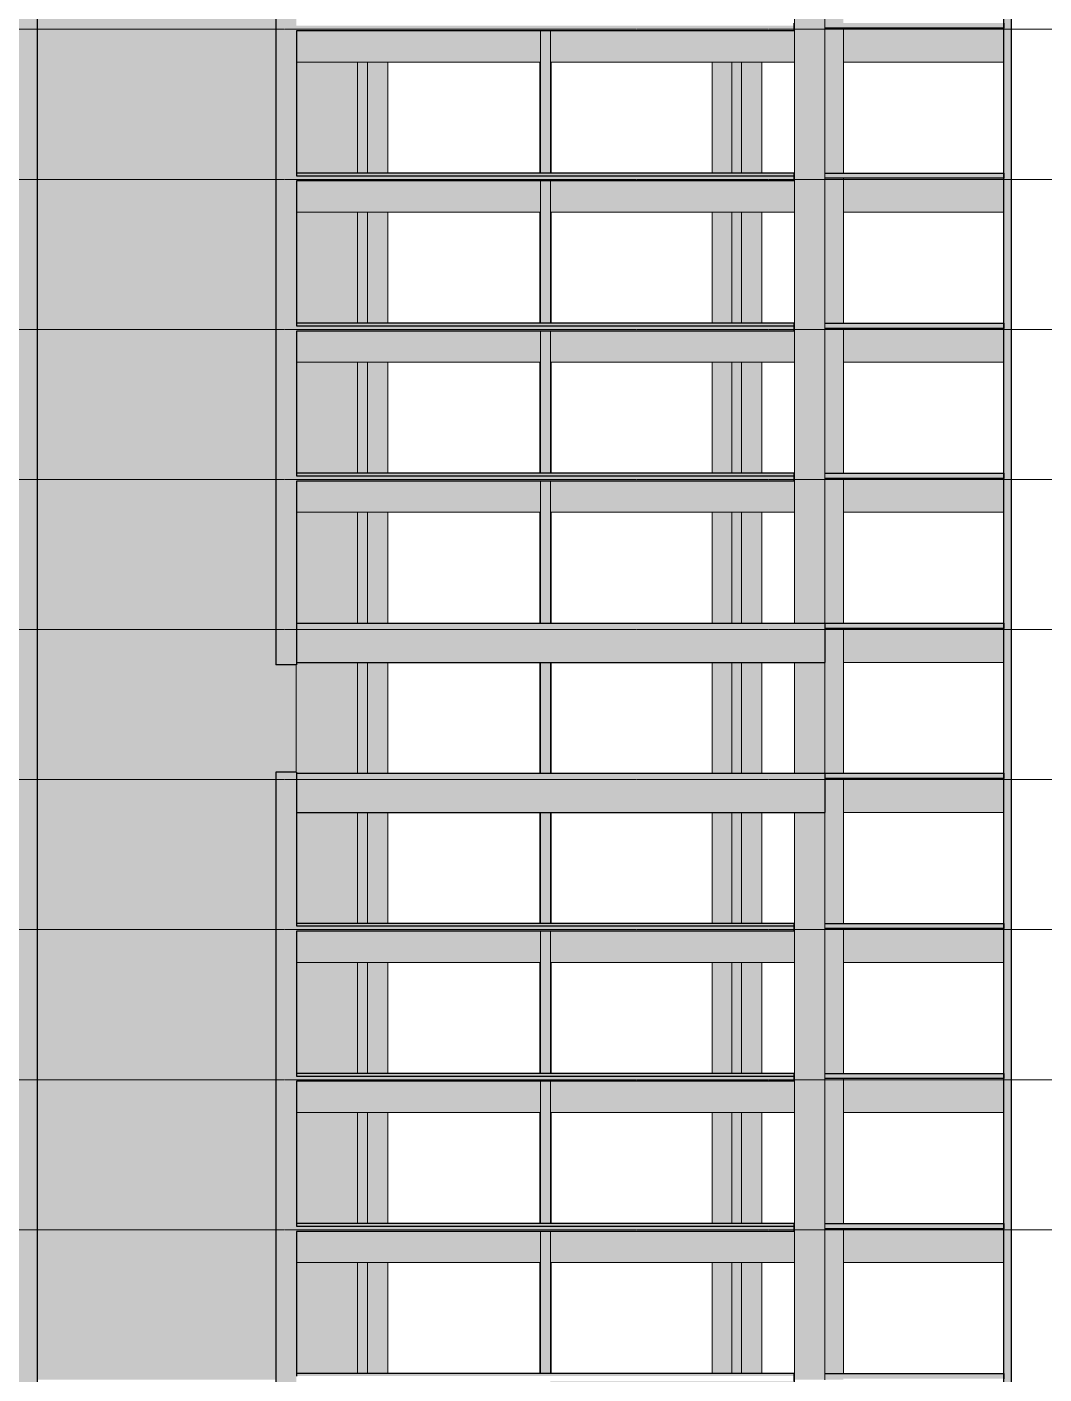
# Model space of a CAD drawing. Header units: centimetres. Extents: x -2198 to 42786, y -3196 to 88064.
# Drawn here: x 29770 to 31723, y 83103 to 85688 of the extents above; entities that cross this region are included whole.
import ezdxf

# ---------------------------------------------------------------- set-up
doc = ezdxf.new("R2010")
doc.units = ezdxf.units.CM
doc.linetypes.add('Centro', pattern=[3.175, 0.635, -0.47625, 1.5875, -0.47625])
for name, color, linetype, lineweight in [('A-FLOR', 7, 'Continuous', 25), ('A-FLOR-LEVL', 7, 'Continuous', 9), ('S-BEAM', 7, 'Continuous', 25), ('S-COLS', 7, 'Continuous', 25)]:
    doc.layers.add(name, color=color, linetype=linetype, lineweight=lineweight)

msp = doc.modelspace()

# ---------------------------------------------------------------- hatches: boundary and pattern name
at = {"layer": 'A-FLOR', "true_color": 0xc0c0c0}
for points in [[(30287.56, 85680.92), (31242.06, 85680.92), (31242.06, 85691), (30287.56, 85691), (30287.56, 85684)], [(31548.6, 85686), (31645.06, 85686), (31645.06, 85696), (31301.56, 85696), (31301.56, 85686), (31374.25, 85686)], [(30287.56, 85403), (31242.06, 85403), (31242.06, 85408), (30287.56, 85407.99)], [(30287.56, 85392.92), (31242.06, 85392.92), (31242.06, 85403), (30287.56, 85403), (30287.56, 85396)], [(31548.6, 85398), (31645.06, 85398), (31645.06, 85408), (31301.56, 85408), (31301.56, 85398), (31374.25, 85398)], [(31641.57, 85408), (31641.57, 85408), (31548.6, 85408)], [(31238.42, 85115), (31242.06, 85115), (31242.06, 85120), (30287.56, 85119.99), (30287.56, 85115), (31135.03, 85115)], [(30287.56, 85104.92), (31242.06, 85104.92), (31242.06, 85115), (30287.56, 85115), (30287.56, 85108)], [(31548.6, 85110), (31645.06, 85110), (31645.06, 85120), (31301.56, 85120), (31301.56, 85110), (31374.25, 85110)], [(31641.57, 85120), (31641.57, 85120), (31548.6, 85120)], [(30287.56, 84827), (31242.06, 84827.34), (31242.06, 84832), (30287.56, 84831.99), (30287.56, 84827.34)], [(31341.82, 84822), (31645.06, 84822), (31645.06, 84832), (31301.56, 84832), (31301.56, 84822), (31337.31, 84822)], [(31641.57, 84832), (31641.57, 84832), (31341.82, 84832)], [(30287.56, 84816.92), (31242.06, 84816.92), (31242.06, 84827), (30287.56, 84827), (30287.56, 84820)], [(31341.82, 84534), (31645.06, 84534), (31645.06, 84544), (31301.56, 84544), (31301.56, 84534), (31337.31, 84534)], [(31548.6, 84246), (31645.06, 84246), (31645.06, 84256), (31301.56, 84256), (31301.56, 84246), (31374.25, 84246)], [(31238.42, 83963), (31242.06, 83963), (31242.06, 83968), (30287.56, 83967.99), (30287.56, 83963), (31135.03, 83963)], [(30440.5, 83952.92), (31242.06, 83952.92), (31242.06, 83963), (30287.56, 83963), (30287.56, 83952.92), (30438.46, 83952.92)], [(31548.6, 83958), (31645.06, 83958), (31645.06, 83968), (31301.56, 83968), (31301.56, 83958), (31374.25, 83958)], [(31641.57, 83968), (31641.57, 83968), (31548.6, 83968)], [(31242.06, 83675), (31242.06, 83680), (30287.56, 83679.99), (30287.56, 83675), (31238.42, 83675)], [(30437.13, 83664.92), (31242.06, 83664.92), (31242.06, 83675), (30287.56, 83675), (30287.56, 83664.92), (30437.05, 83664.92)], [(31548.6, 83670), (31645.06, 83670), (31645.06, 83680), (31301.56, 83680), (31301.56, 83670), (31374.25, 83670)], [(31238.42, 83387), (31242.06, 83387), (31242.06, 83392), (30287.56, 83391.99), (30287.56, 83387), (31135.03, 83387)], [(30423.07, 83376.92), (31242.06, 83376.92), (31242.06, 83387), (30287.56, 83387), (30287.56, 83376.92), (30411.28, 83376.92)], [(31341.82, 83382), (31645.06, 83382), (31645.06, 83392), (31301.56, 83392), (31301.56, 83382), (31337.31, 83382)], [(31238.42, 83099), (31242.06, 83099), (31242.06, 83104), (30287.56, 83103.99), (30287.56, 83099), (31135.03, 83099)], [(31583.17, 83094), (31645.06, 83094), (31645.06, 83104), (31301.56, 83104), (31301.56, 83094), (31548.6, 83094)]]:
    msp.add_hatch(color=9, dxfattribs=at).paths.add_polyline_path(points, flags=0)
h = msp.add_hatch(color=9, dxfattribs=at)
h.paths.add_polyline_path([(31085.82, 84544), (31085.82, 84544), (30928.25, 84544)], flags=0)
h.paths.add_polyline_path([(30754.57, 84544), (30754.57, 84544), (30721.46, 84544)], flags=0)
h = msp.add_hatch(color=9, dxfattribs=at)
h.paths.add_polyline_path([(31085.82, 84256), (31085.82, 84256), (30928.25, 84256)], flags=0)
h.paths.add_polyline_path([(30754.57, 84256), (30754.57, 84256), (30721.46, 84256)], flags=0)
at = {"layer": 'S-BEAM', "true_color": 0xc0c0c0}
for points in [[(31238.42, 85621), (31243.81, 85621), (31243.81, 85696), (31242.06, 85695.96), (31242.06, 85680.92), (30775.07, 85680.92), (30775.07, 85621), (31135.03, 85621)], [(31645.07, 85621), (31645.06, 85686), (31337.31, 85686), (31337.31, 85621), (31548.6, 85621)], [(30296.74, 85621), (30756.07, 85621), (30756.07, 85680.92), (30287.56, 85680.92), (30287.56, 85621)], [(31243.81, 85333), (31243.81, 85408), (31242.06, 85407.96), (31242.06, 85392.92), (30775.07, 85392.92), (30775.07, 85333), (31135.03, 85333)], [(30300.8, 85333), (30756.07, 85333), (30756.07, 85392.92), (30287.56, 85392.92), (30287.56, 85333)], [(31341.82, 85333), (31645.07, 85333), (31645.06, 85398), (31337.31, 85398), (31337.31, 85333)], [(31238.42, 85045), (31243.81, 85045), (31243.81, 85120), (31242.06, 85119.96), (31242.06, 85104.92), (30775.07, 85104.92), (30775.07, 85045), (31135.03, 85045)], [(30287.56, 85045), (30756.07, 85045), (30756.07, 85104.92), (30287.56, 85104.92), (30287.56, 85045.03)], [(31645.07, 85045), (31645.06, 85110), (31337.31, 85110), (31337.31, 85045), (31548.6, 85045)], [(31135.03, 84757), (31243.81, 84757), (31243.81, 84832), (31242.06, 84831.96), (31242.06, 84816.92), (30775.07, 84816.92), (30775.07, 84757), (31123.07, 84757)], [(30287.56, 84757), (30756.07, 84757), (30756.07, 84816.92), (30287.56, 84816.92), (30287.56, 84757.03)], [(31337.31, 84757), (31645.07, 84757), (31645.06, 84822), (31337.31, 84822), (31337.31, 84774.19)], [(30287.56, 84469), (31301.56, 84469), (31301.56, 84544), (30287.56, 84544), (30287.56, 84474.33)], [(31645.07, 84469), (31645.06, 84534), (31337.31, 84534), (31337.31, 84469), (31341.82, 84469)], [(30287.56, 84181), (31301.56, 84181), (31301.56, 84256), (30287.56, 84256), (30287.56, 84209.58)], [(31645.07, 84181), (31645.06, 84246), (31337.31, 84246), (31337.31, 84181), (31548.6, 84181)], [(30287.56, 83893), (30756.07, 83893), (30756.07, 83952.92), (30287.56, 83952.92), (30287.56, 83893.03)], [(30775.07, 83893), (31243.81, 83893), (31243.81, 83968), (31242.06, 83967.96), (31242.06, 83952.92), (30775.07, 83952.92), (30775.07, 83919.61)], [(31337.31, 83893), (31645.07, 83893), (31645.06, 83958), (31337.31, 83958), (31337.31, 83910.19)], [(30775.07, 83605), (31243.81, 83605), (31243.81, 83680), (31242.06, 83679.96), (31242.06, 83664.92), (30775.07, 83664.92), (30775.07, 83631.62)], [(31645.07, 83605), (31645.06, 83670), (31337.31, 83670), (31337.31, 83605), (31548.6, 83605)], [(30287.56, 83605), (30756.07, 83605), (30756.07, 83664.92), (30287.56, 83664.92), (30287.56, 83605.03)], [(31238.42, 83317), (31243.81, 83317), (31243.81, 83392), (31242.06, 83391.96), (31242.06, 83376.92), (30775.07, 83376.92), (30775.07, 83317), (31135.03, 83317)], [(30287.56, 83317), (30756.07, 83317), (30756.07, 83376.92), (30287.56, 83376.92), (30287.56, 83317.03)], [(31645.07, 83317), (31645.06, 83382), (31337.31, 83382), (31337.31, 83317), (31341.82, 83317)], [(31085.82, 83029), (31243.81, 83029), (31243.81, 83104), (31242.06, 83103.96), (31242.06, 83088.92), (30775.07, 83088.92), (30775.07, 83029), (30928.25, 83029)]]:
    msp.add_hatch(color=9, dxfattribs=at).paths.add_polyline_path(points, flags=0)
at = {"layer": 'S-COLS', "true_color": 0xc0c0c0}
for points in [[(29761.07, 83024.5), (29790.05, 83024.5), (29790.05, 87709), (29750.56, 87709), (29750.55, 83024.5)], [(30287.56, 84464.5), (30287.32, 87709), (30248.06, 87709), (30248.06, 84464.5), (30287.32, 84464.5)], [(31660.07, 81078), (31660.07, 87634), (31645.07, 87634), (31645.07, 81078)], [(31301.56, 85684), (31301.56, 85972), (31243.81, 85972), (31243.81, 85684), (31290.12, 85684)], [(29940.85, 85396), (30248.06, 85396), (30248.06, 85684), (29790.05, 85684), (29790.05, 85396), (29940.69, 85396)], [(31301.56, 85396), (31301.56, 85684), (31243.81, 85684), (31243.81, 85396)], [(30775.07, 85408), (30775.07, 85408), (30775.07, 85680.92), (30756.07, 85680.92), (30756.07, 85408)], [(30287.56, 85408), (30405.05, 85408), (30405.05, 85621), (30287.56, 85621), (30287.56, 85445.1)], [(30405.05, 85408), (30424.05, 85408), (30424.05, 85621), (30405.05, 85621), (30405.05, 85533.35)], [(30426.12, 85408), (30462.79, 85408), (30462.57, 85621), (30424.05, 85621), (30424.05, 85408)], [(31085.82, 85408), (31123.07, 85408), (31123.07, 85621), (31085.82, 85621), (31085.82, 85408)], [(31135.03, 85408), (31142.07, 85408), (31142.07, 85621), (31123.07, 85621), (31123.07, 85408)], [(31180.82, 85408), (31180.82, 85621), (31142.07, 85621), (31142.07, 85408)], [(29997.71, 85108), (30248.06, 85108), (30248.06, 85396), (29790.05, 85396), (29790.05, 85108), (29983.58, 85108)], [(30775.07, 85120), (30775.07, 85120), (30775.07, 85392.92), (30756.07, 85392.92), (30756.07, 85120)], [(31301.56, 85108), (31301.56, 85396), (31243.81, 85396), (31243.81, 85108)], [(30405.05, 85120), (30405.05, 85333), (30287.56, 85333), (30287.87, 85120), (30395.99, 85120)], [(30411.28, 85120), (30424.05, 85120), (30424.05, 85333), (30405.05, 85333), (30405.05, 85120)], [(30426.12, 85120), (30462.79, 85120), (30462.57, 85333), (30424.05, 85333), (30424.05, 85120)], [(31123.07, 85120), (31123.07, 85333), (31085.82, 85333), (31085.82, 85120)], [(31141.05, 85120), (31142.07, 85120), (31142.07, 85333), (31123.07, 85333), (31123.07, 85120), (31135.03, 85120)], [(31142.07, 85120), (31180.82, 85120), (31180.82, 85333), (31142.07, 85333), (31142.07, 85120)], [(29943.58, 84820), (30248.06, 84820), (30248.06, 85108), (29790.05, 85108), (29790.05, 84820), (29943.32, 84820)], [(30756.07, 84832), (30775.07, 84832), (30775.07, 85104.92), (30756.07, 85104.92), (30756.07, 84832)], [(31243.81, 84820), (31301.56, 84820), (31301.56, 85108), (31243.81, 85108), (31243.81, 84827.34)], [(30287.56, 84832), (30405.05, 84832), (30405.05, 85045), (30287.56, 85045), (30287.56, 84975.57)], [(30405.05, 84832), (30424.05, 84832), (30424.05, 85045), (30405.05, 85045), (30405.05, 84832)], [(30462.79, 84832), (30462.79, 84842.17), (30462.57, 85045), (30424.05, 85045), (30424.05, 84832), (30462.57, 84832)], [(31123.07, 84832), (31123.07, 85045), (31085.82, 85045), (31085.82, 84832)], [(31142.07, 84832), (31142.07, 85045), (31123.07, 85045), (31123.07, 84832), (31141.05, 84832)], [(31180.82, 84832), (31180.82, 85045), (31142.07, 85045), (31142.07, 84832)], [(30756.07, 84544), (30775.07, 84544), (30775.07, 84816.92), (30756.07, 84816.92), (30756.07, 84544)], [(31290.12, 84544), (31301.56, 84544), (31301.56, 84820), (31243.81, 84820), (31243.81, 84544)], [(30307.89, 84544), (30405.05, 84544), (30405.05, 84757), (30287.56, 84757), (30287.56, 84544)], [(30411.28, 84544), (30424.05, 84544), (30424.05, 84757), (30405.05, 84757), (30405.05, 84544)], [(30456.25, 84544), (30462.79, 84544), (30462.57, 84757), (30424.05, 84757), (30424.05, 84544), (30451.82, 84544)], [(31123.07, 84544), (31123.07, 84757), (31085.82, 84757), (31085.82, 84544)], [(31142.07, 84544), (31142.07, 84757), (31123.07, 84757), (31123.07, 84544), (31141.05, 84544)], [(31180.82, 84544), (31180.82, 84757), (31142.07, 84757), (31142.07, 84544)], [(29925.8, 84244), (30248.06, 84244), (30248.06, 84258), (30287.32, 84258), (30287.32, 84464.5), (30248.06, 84464.5), (30248.06, 84532), (29790.05, 84532), (29790.05, 84244), (29925.57, 84244)], [(30307.89, 84256), (30405.05, 84256), (30405.05, 84469), (30287.56, 84469), (30287.56, 84256)], [(30411.28, 84256), (30424.05, 84256), (30424.05, 84469), (30405.05, 84469), (30405.05, 84256)], [(30426.12, 84256), (30462.79, 84256), (30462.57, 84469), (30424.05, 84469), (30424.05, 84256)], [(30756.07, 84256), (30775.07, 84256), (30775.07, 84469), (30756.07, 84469), (30756.07, 84256)], [(31123.07, 84256), (31123.07, 84469), (31085.82, 84469), (31085.82, 84256)], [(31142.07, 84256), (31142.07, 84469), (31123.07, 84469), (31123.07, 84256), (31141.05, 84256)], [(31142.07, 84256), (31180.82, 84256), (31180.82, 84469), (31142.07, 84469), (31142.07, 84256)], [(31246.89, 84256), (31301.56, 84256), (31301.56, 84469), (31243.81, 84469), (31243.81, 84256)], [(29951.45, 83956), (30248.06, 83956), (30248.06, 84244), (29790.05, 84244), (29790.05, 83956), (29951.29, 83956)], [(30287.32, 81008.5), (30287.56, 81008.5), (30287.32, 84258), (30248.06, 84258), (30248.06, 81008.5)], [(30405.05, 83968), (30405.05, 84181), (30287.56, 84181), (30287.56, 83968), (30395.99, 83968)], [(30411.28, 83968), (30424.05, 83968), (30424.05, 84181), (30405.05, 84181), (30405.05, 83968)], [(30462.79, 83968), (30462.57, 84181), (30424.05, 84181), (30424.05, 83968), (30462.57, 83968)], [(30756.07, 83968), (30775.07, 83968), (30775.07, 84181), (30756.07, 84181), (30756.07, 83968)], [(31085.82, 83968), (31123.07, 83968), (31123.07, 84181), (31085.82, 84181), (31085.82, 83968)], [(31135.03, 83968), (31142.07, 83968), (31142.07, 84181), (31123.07, 84181), (31123.07, 83968)], [(31180.82, 83968), (31180.82, 84181), (31142.07, 84181), (31142.07, 83968)], [(31301.56, 83956), (31301.56, 84181), (31243.81, 84181), (31243.81, 83956)], [(29964.55, 83668), (30248.06, 83668.01), (30248.06, 83956), (29790.05, 83956), (29790.05, 83668), (29962.58, 83668)], [(30775.07, 83680), (30775.07, 83952.92), (30756.07, 83952.92), (30756.07, 83680), (30773.16, 83680)], [(31301.56, 83668), (31301.56, 83956), (31243.81, 83956), (31243.81, 83668), (31290.12, 83668)], [(30405.05, 83680), (30405.05, 83893), (30287.56, 83893), (30287.56, 83680), (30395.99, 83680)], [(30411.28, 83680), (30424.05, 83680.07), (30424.05, 83893), (30405.05, 83893), (30405.05, 83680)], [(30435.4, 83680), (30462.79, 83680.07), (30462.57, 83893), (30424.05, 83893), (30424.05, 83680), (30435.34, 83680)], [(31085.82, 83680), (31123.07, 83680), (31123.07, 83893), (31085.82, 83893), (31085.82, 83768.32)], [(31135.03, 83680), (31142.07, 83680), (31142.07, 83893), (31123.07, 83893), (31123.07, 83680)], [(31142.07, 83680), (31180.82, 83680), (31180.82, 83893), (31142.07, 83893), (31142.07, 83768.32)], [(29964.55, 83380), (30248.06, 83380.01), (30248.06, 83668), (29790.05, 83668), (29790.05, 83380), (29962.58, 83380)], [(31301.56, 83380), (31301.56, 83668), (31243.81, 83668), (31243.81, 83380), (31290.12, 83380)], [(30775.07, 83392), (30775.07, 83664.92), (30756.07, 83664.92), (30756.07, 83392)], [(30307.89, 83392), (30405.05, 83392), (30405.05, 83605), (30287.56, 83605), (30287.56, 83392)], [(30411.28, 83392), (30424.05, 83392), (30424.05, 83605), (30405.05, 83605), (30405.05, 83392)], [(30434.81, 83392), (30462.79, 83392), (30462.57, 83605), (30424.05, 83605), (30424.05, 83392), (30434.71, 83392)], [(31085.82, 83392), (31123.07, 83392), (31123.07, 83605), (31085.82, 83605), (31085.82, 83591.82)], [(31142.07, 83392), (31142.07, 83605), (31123.07, 83605), (31123.07, 83392), (31141.05, 83392)], [(31142.07, 83392), (31180.82, 83392), (31180.82, 83605), (31142.07, 83605), (31142.07, 83415.32)], [(30756.07, 83104), (30775.07, 83104), (30775.07, 83376.92), (30756.07, 83376.92), (30756.07, 83238.81)], [(31301.56, 83092), (31301.56, 83380), (31243.81, 83380), (31243.81, 83092)], [(30307.89, 83104), (30405.05, 83104), (30405.05, 83317), (30287.56, 83317), (30287.56, 83104)], [(30411.28, 83104), (30424.05, 83104), (30424.05, 83317), (30405.05, 83317), (30405.05, 83104)], [(30431.29, 83104), (30462.79, 83104.41), (30462.57, 83317), (30424.05, 83317), (30424.46, 83104), (30431.06, 83104)], [(31085.82, 83104), (31123.07, 83104), (31123.07, 83317), (31085.82, 83317), (31085.82, 83238.81)], [(31141.05, 83104), (31142.07, 83104), (31142.07, 83317), (31123.07, 83317), (31123.07, 83104), (31135.03, 83104)], [(31142.07, 83104), (31180.82, 83104), (31180.82, 83317), (31142.07, 83317), (31142.07, 83238.81)]]:
    msp.add_hatch(color=9, dxfattribs=at).paths.add_polyline_path(points, flags=0)
h = msp.add_hatch(color=9, dxfattribs=at)
h.paths.add_polyline_path([(29997.71, 85684), (30248.06, 85684), (30248.06, 85972), (29790.05, 85972), (29790.05, 85684), (29983.58, 85684)], flags=0)
h.paths.add_polyline_path([(29750.33, 85684), (29750.55, 85684), (29750.33, 85686)], flags=0)
h = msp.add_hatch(color=9, dxfattribs=at)
h.paths.add_polyline_path([(31305.15, 85684), (31337.31, 85684), (31337.31, 85686), (31301.56, 85686), (31301.56, 85684)], flags=0)
h.paths.add_polyline_path([(31337.31, 85696), (31337.31, 85972), (31301.56, 85972), (31301.56, 85696)], flags=0)
h = msp.add_hatch(color=9, dxfattribs=at)
h.paths.add_polyline_path([(31305.15, 85396), (31337.31, 85396), (31337.31, 85398), (31301.56, 85398), (31301.56, 85396)], flags=0)
h.paths.add_polyline_path([(31337.31, 85408), (31337.31, 85684), (31301.56, 85684), (31301.56, 85408)], flags=0)
h = msp.add_hatch(color=9, dxfattribs=at)
h.paths.add_polyline_path([(30775.61, 85408), (30776.57, 85408), (30776.57, 85621), (30775.07, 85621), (30775.07, 85408)], flags=0)
h.paths.add_polyline_path([(30754.57, 85408), (30756.07, 85408), (30756.07, 85621), (30754.57, 85621), (30754.57, 85408)], flags=0)
h = msp.add_hatch(color=9, dxfattribs=at)
h.paths.add_polyline_path([(31305.15, 85108), (31337.31, 85108), (31337.31, 85110), (31301.56, 85110), (31301.56, 85108)], flags=0)
h.paths.add_polyline_path([(31337.31, 85120), (31337.31, 85396), (31301.56, 85396), (31301.56, 85120)], flags=0)
h = msp.add_hatch(color=9, dxfattribs=at)
h.paths.add_polyline_path([(30775.61, 85120), (30776.57, 85120), (30776.57, 85333), (30775.07, 85333), (30775.07, 85120)], flags=0)
h.paths.add_polyline_path([(30754.57, 85120), (30756.07, 85120), (30756.07, 85333), (30754.57, 85333), (30754.57, 85120)], flags=0)
h = msp.add_hatch(color=9, dxfattribs=at)
h.paths.add_polyline_path([(31337.31, 84820), (31337.31, 84822), (31301.56, 84822), (31301.56, 84820), (31305.15, 84820)], flags=0)
h.paths.add_polyline_path([(31301.56, 84832), (31337.31, 84832), (31337.31, 85108), (31301.56, 85108), (31301.56, 85003.84)], flags=0)
h = msp.add_hatch(color=9, dxfattribs=at)
h.paths.add_polyline_path([(30754.57, 84832), (30756.07, 84832), (30756.07, 85045), (30754.57, 85045), (30754.57, 84832)], flags=0)
h.paths.add_polyline_path([(30775.07, 84832), (30776.57, 84832), (30776.57, 85045), (30775.07, 85045), (30775.07, 84832)], flags=0)
h = msp.add_hatch(color=9, dxfattribs=at)
h.paths.add_polyline_path([(29962.24, 84532), (30248.06, 84532), (30248.06, 84820), (29790.05, 84820), (29790.05, 84532), (29962.21, 84532)], flags=0)
h.paths.add_polyline_path([(29750.33, 84544), (29750.55, 84544), (29750.33, 84552.76)], flags=0)
h = msp.add_hatch(color=9, dxfattribs=at)
h.paths.add_polyline_path([(31305.15, 84532), (31337.31, 84532), (31337.31, 84534), (31301.56, 84534), (31301.56, 84532)], flags=0)
h.paths.add_polyline_path([(31301.56, 84544), (31337.31, 84544), (31337.31, 84820), (31301.56, 84820), (31301.56, 84562.58)], flags=0)
h = msp.add_hatch(color=9, dxfattribs=at)
h.paths.add_polyline_path([(30754.57, 84544), (30756.07, 84544), (30756.07, 84757), (30754.57, 84757), (30754.57, 84544)], flags=0)
h.paths.add_polyline_path([(30776.57, 84544), (30776.57, 84757), (30775.07, 84757), (30775.07, 84544), (30775.61, 84544)], flags=0)
h = msp.add_hatch(color=9, dxfattribs=at)
h.paths.add_polyline_path([(31301.56, 84244), (31337.31, 84244), (31337.31, 84246), (31301.56, 84246)], flags=0)
h.paths.add_polyline_path([(31301.56, 84256), (31337.31, 84256), (31337.31, 84532), (31301.56, 84532), (31301.56, 84297.83)], flags=0)
h = msp.add_hatch(color=9, dxfattribs=at)
h.paths.add_polyline_path([(30776.57, 84256), (30776.57, 84469), (30775.07, 84468.85), (30775.07, 84256), (30775.61, 84256)], flags=0)
h.paths.add_polyline_path([(30756.07, 84256), (30756.07, 84469), (30754.57, 84469), (30754.57, 84256)], flags=0)
h = msp.add_hatch(color=9, dxfattribs=at)
h.paths.add_polyline_path([(31305.15, 83956), (31337.31, 83956), (31337.31, 83958), (31301.56, 83958), (31301.56, 83956)], flags=0)
h.paths.add_polyline_path([(31337.31, 83968), (31337.31, 84244), (31301.56, 84244), (31301.56, 83968)], flags=0)
h = msp.add_hatch(color=9, dxfattribs=at)
h.paths.add_polyline_path([(30756.07, 83968), (30756.07, 84181), (30754.57, 84181), (30754.57, 83968)], flags=0)
h.paths.add_polyline_path([(30775.07, 83968), (30776.57, 83968), (30776.57, 84181), (30775.07, 84180.85), (30775.07, 83968)], flags=0)
h = msp.add_hatch(color=9, dxfattribs=at)
h.paths.add_polyline_path([(31305.15, 83668), (31337.31, 83668), (31337.31, 83670), (31301.56, 83670), (31301.56, 83668)], flags=0)
h.paths.add_polyline_path([(31337.31, 83680), (31337.31, 83956), (31301.56, 83956), (31301.56, 83680)], flags=0)
h = msp.add_hatch(color=9, dxfattribs=at)
h.paths.add_polyline_path([(30754.57, 83680), (30756.07, 83680.07), (30756.07, 83893), (30754.57, 83893), (30754.57, 83680.07)], flags=0)
h.paths.add_polyline_path([(30776.57, 83680), (30776.57, 83893), (30775.07, 83893), (30775.07, 83680), (30775.61, 83680)], flags=0)
h = msp.add_hatch(color=9, dxfattribs=at)
h.paths.add_polyline_path([(31305.15, 83380), (31337.31, 83380), (31337.31, 83382), (31301.56, 83382), (31301.56, 83380)], flags=0)
h.paths.add_polyline_path([(31337.31, 83392), (31337.31, 83668), (31301.56, 83668), (31301.56, 83392)], flags=0)
h = msp.add_hatch(color=9, dxfattribs=at)
h.paths.add_polyline_path([(30756.07, 83392), (30756.07, 83605), (30754.57, 83605), (30754.57, 83392)], flags=0)
h.paths.add_polyline_path([(30775.61, 83392), (30776.57, 83392), (30776.57, 83605), (30775.07, 83604.85), (30775.07, 83392)], flags=0)
h = msp.add_hatch(color=9, dxfattribs=at)
h.paths.add_polyline_path([(29965.07, 83092), (30248.06, 83092.01), (30248.06, 83380), (29790.05, 83380), (29790.05, 83092), (29964.55, 83092)], flags=0)
h.paths.add_polyline_path([(29750.33, 83106), (29750.55, 83106), (29750.33, 83238.81)], flags=0)
h = msp.add_hatch(color=9, dxfattribs=at)
h.paths.add_polyline_path([(31305.15, 83092), (31337.31, 83092), (31337.31, 83094), (31301.56, 83094), (31301.56, 83092)], flags=0)
h.paths.add_polyline_path([(31337.31, 83104), (31337.31, 83380), (31301.56, 83380), (31301.56, 83104)], flags=0)
h = msp.add_hatch(color=9, dxfattribs=at)
h.paths.add_polyline_path([(30776.57, 83104), (30776.57, 83317), (30775.07, 83317), (30775.07, 83104), (30775.61, 83104)], flags=0)
h.paths.add_polyline_path([(30754.57, 83104), (30756.07, 83104), (30756.07, 83317), (30754.57, 83317), (30754.57, 83238.81)], flags=0)

# ---------------------------------------------------------------- linework, layer by layer
at = {"layer": 'A-FLOR', "color": 190, "true_color": 0x8000ff}
for p, q in [((31242.06, 85696), (31242.06, 85680.92)), ((31645.06, 85686), (31301.56, 85686)), ((31645.06, 85696), (31645.06, 85686)), ((31242.06, 85680.92), (30287.56, 85680.92)), ((31242.06, 85408), (30287.56, 85408)), ((30287.56, 85403), (31242.06, 85403)), ((31242.06, 85408), (31242.06, 85392.92)), ((31301.56, 85408), (31645.06, 85408)), ((31645.06, 85408), (31645.06, 85398)), ((31242.06, 85392.92), (30287.56, 85392.92)), ((31645.06, 85398), (31301.56, 85398)), ((31242.06, 85120), (30287.56, 85120)), ((30287.56, 85115), (31242.06, 85115)), ((31242.06, 85120), (31242.06, 85104.92)), ((31301.56, 85120), (31645.06, 85120)), ((31645.06, 85120), (31645.06, 85110)), ((31242.06, 85104.92), (30287.56, 85104.92)), ((31645.06, 85110), (31301.56, 85110)), ((31242.06, 84832), (30287.56, 84832)), ((31242.06, 84832), (31242.06, 84816.92)), ((31301.56, 84832), (31645.06, 84832)), ((31645.06, 84832), (31645.06, 84822)), ((30287.56, 84827), (31242.06, 84827)), ((31242.06, 84816.92), (30287.56, 84816.92)), ((31645.06, 84822), (31301.56, 84822)), ((31301.56, 84544), (31645.06, 84544)), ((31645.06, 84534), (31301.56, 84534)), ((31645.06, 84544), (31645.06, 84534)), ((31301.56, 84256), (31645.06, 84256)), ((31645.06, 84246), (31301.56, 84246)), ((31645.06, 84256), (31645.06, 84246)), ((31242.06, 83968), (30287.56, 83968)), ((30287.56, 83963), (31242.06, 83963)), ((31242.06, 83952.92), (30287.56, 83952.92)), ((31242.06, 83968), (31242.06, 83952.92)), ((31301.56, 83968), (31645.06, 83968)), ((31645.06, 83958), (31301.56, 83958)), ((31645.06, 83968), (31645.06, 83958)), ((31242.06, 83680), (30287.56, 83680)), ((30287.56, 83675), (31242.06, 83675)), ((31242.06, 83680), (31242.06, 83664.92)), ((31301.56, 83680), (31645.06, 83680)), ((31645.06, 83670), (31301.56, 83670)), ((31645.06, 83680), (31645.06, 83670)), ((31242.06, 83664.92), (30287.56, 83664.92)), ((31242.06, 83392), (30287.56, 83392)), ((30287.56, 83387), (31242.06, 83387)), ((31242.06, 83392), (31242.06, 83376.92)), ((31301.56, 83392), (31645.06, 83392)), ((31645.06, 83392), (31645.06, 83382)), ((31242.06, 83376.92), (30287.56, 83376.92)), ((31645.06, 83382), (31301.56, 83382)), ((31242.06, 83104), (30287.56, 83104)), ((31242.06, 83104), (31242.06, 83088.92)), ((31301.56, 83104), (31645.06, 83104)), ((31645.06, 83104), (31645.06, 83094))]:
    msp.add_line(p, q, dxfattribs=at)
at = {"layer": 'A-FLOR-LEVL', "linetype": 'Centro'}
for p, q in [((28066.61, 85684), (33615.18, 85684)), ((28066.61, 85396), (33615.18, 85396)), ((28066.61, 85108), (33615.18, 85108)), ((28066.61, 84820), (33615.18, 84820)), ((28066.61, 84532), (33615.18, 84532)), ((28066.61, 84244), (33615.18, 84244)), ((28066.61, 83956), (33615.18, 83956)), ((28066.61, 83668), (33615.18, 83668)), ((28066.61, 83380), (33615.18, 83380))]:
    msp.add_line(p, q, dxfattribs=at)
at = {"layer": 'S-BEAM', "lineweight": 9}
for p, q in [((31243.81, 85621), (31243.81, 85696)), ((31337.31, 85686), (31337.31, 85621)), ((30756.07, 85680.92), (30756.07, 85621)), ((30775.07, 85680.92), (30775.07, 85621)), ((30756.07, 85621), (30287.56, 85621)), ((30775.07, 85621), (31243.81, 85621)), ((31337.31, 85621), (31645.07, 85621)), ((30287.56, 85408), (30756.07, 85408)), ((30775.07, 85408), (31243.81, 85408)), ((31243.81, 85333), (31243.81, 85408)), ((30756.07, 85392.92), (30756.07, 85333)), ((30775.07, 85392.92), (30775.07, 85333)), ((31337.31, 85398), (31337.31, 85333)), ((30756.07, 85333), (30287.56, 85333)), ((30775.07, 85333), (31243.81, 85333)), ((31337.31, 85333), (31645.07, 85333)), ((30287.56, 85120), (30756.07, 85120)), ((30775.07, 85120), (31243.81, 85120)), ((31243.81, 85045), (31243.81, 85120)), ((30756.07, 85104.92), (30756.07, 85045)), ((30775.07, 85104.92), (30775.07, 85045)), ((31337.31, 85110), (31337.31, 85045)), ((30756.07, 85045), (30287.56, 85045)), ((30775.07, 85045), (31243.81, 85045)), ((31337.31, 85045), (31645.07, 85045)), ((30287.56, 84832), (30756.07, 84832)), ((30775.07, 84832), (31243.81, 84832)), ((31243.81, 84757), (31243.81, 84832)), ((30756.07, 84816.92), (30756.07, 84757)), ((30775.07, 84816.92), (30775.07, 84757)), ((31337.31, 84822), (31337.31, 84757)), ((30756.07, 84757), (30287.56, 84757)), ((30775.07, 84757), (31243.81, 84757)), ((31337.31, 84757), (31645.07, 84757)), ((31337.31, 84534), (31337.31, 84469)), ((31337.31, 84469), (31645.07, 84469)), ((31337.31, 84246), (31337.31, 84181)), ((31337.31, 84181), (31645.07, 84181)), ((30287.56, 83968), (30756.07, 83968)), ((30756.07, 83952.92), (30756.07, 83893)), ((30775.07, 83968), (31243.81, 83968)), ((30775.07, 83952.92), (30775.07, 83893)), ((31243.81, 83893), (31243.81, 83968)), ((31337.31, 83958), (31337.31, 83893)), ((30756.07, 83893), (30287.56, 83893)), ((30775.07, 83893), (31243.81, 83893)), ((31337.31, 83893), (31645.07, 83893)), ((30287.56, 83680), (30756.07, 83680)), ((30775.07, 83680), (31243.81, 83680)), ((31243.81, 83605), (31243.81, 83680)), ((31337.31, 83670), (31337.31, 83605)), ((30756.07, 83664.92), (30756.07, 83605)), ((30775.07, 83664.92), (30775.07, 83605)), ((30756.07, 83605), (30287.56, 83605)), ((30775.07, 83605), (31243.81, 83605)), ((31337.31, 83605), (31645.07, 83605)), ((30287.56, 83392), (30756.07, 83392)), ((30775.07, 83392), (31243.81, 83392)), ((31243.81, 83317), (31243.81, 83392)), ((30756.07, 83376.92), (30756.07, 83317)), ((30775.07, 83376.92), (30775.07, 83317)), ((31337.31, 83382), (31337.31, 83317)), ((30756.07, 83317), (30287.56, 83317)), ((30775.07, 83317), (31243.81, 83317)), ((31337.31, 83317), (31645.07, 83317)), ((30287.56, 83104), (30756.07, 83104)), ((30775.07, 83104), (31243.81, 83104)), ((31243.81, 83029), (31243.81, 83104))]:
    msp.add_line(p, q, dxfattribs=at)
at = {"layer": 'S-BEAM', "color": 190, "true_color": 0x8000ff}
for p, q in [((30287.56, 84544), (31301.56, 84544)), ((30287.56, 84544), (30287.56, 84469)), ((31301.56, 84544), (31301.56, 84469)), ((30287.56, 84469), (31301.56, 84469)), ((30287.56, 84256), (31301.56, 84256)), ((30287.56, 84256), (30287.56, 84181)), ((31301.56, 84256), (31301.56, 84181)), ((30287.56, 84181), (31301.56, 84181))]:
    msp.add_line(p, q, dxfattribs=at)
at = {"layer": 'S-COLS', "color": 190, "true_color": 0x8000ff}
for p, q in [((29790.05, 87709), (29790.05, 83024.5)), ((30248.06, 87709), (30248.06, 84464.5)), ((31660.07, 81078), (31660.07, 87634)), ((31645.07, 81078), (31645.07, 87398)), ((30287.56, 85680.92), (30287.56, 85403)), ((30287.56, 85392.92), (30287.56, 85115)), ((30287.56, 85104.92), (30287.56, 84827)), ((30287.56, 84816.92), (30287.56, 84464.5)), ((30287.56, 84464.5), (30248.06, 84464.5)), ((30248.06, 84258), (30248.06, 81008.5)), ((30287.56, 84258), (30248.06, 84258)), ((30287.56, 84258), (30287.56, 83963)), ((30287.56, 83952.92), (30287.56, 83675)), ((30287.56, 83664.92), (30287.56, 83387)), ((30287.56, 83376.92), (30287.56, 83099))]:
    msp.add_line(p, q, dxfattribs=at)
at = {"layer": 'S-COLS', "lineweight": 9}
for p, q in [((31243.81, 85972), (31243.81, 85684)), ((31301.56, 85972), (31301.56, 85684)), ((30248.06, 85684), (29790.05, 85684)), ((30248.06, 85684), (29790.05, 85684)), ((31243.81, 85684), (31243.81, 85396)), ((31301.56, 85684), (31243.81, 85684)), ((31301.56, 85684), (31243.81, 85684)), ((31301.56, 85684), (31301.56, 85396)), ((31337.31, 85684), (31301.56, 85684)), ((31337.31, 85684), (31301.56, 85684)), ((31337.31, 85686), (31337.31, 85684)), ((31337.31, 85684), (31337.31, 85408)), ((30756.07, 85680.92), (30756.07, 85621)), ((30775.07, 85680.92), (30775.07, 85621)), ((30405.05, 85621), (30405.05, 85408)), ((30424.05, 85621), (30424.05, 85408)), ((30462.79, 85621), (30462.79, 85408)), ((30754.57, 85621), (30754.57, 85408)), ((30756.07, 85621), (30756.07, 85408)), ((30775.07, 85621), (30775.07, 85408)), ((30776.57, 85621), (30776.57, 85408)), ((31085.82, 85621), (31085.82, 85408)), ((31123.07, 85621), (31123.07, 85408)), ((31142.07, 85621), (31142.07, 85408)), ((31180.82, 85621), (31180.82, 85408)), ((30248.06, 85396), (29790.05, 85396)), ((30248.06, 85396), (29790.05, 85396)), ((30756.07, 85392.92), (30756.07, 85333)), ((30775.07, 85392.92), (30775.07, 85333)), ((31243.81, 85396), (31243.81, 85108)), ((31301.56, 85396), (31243.81, 85396)), ((31301.56, 85396), (31243.81, 85396)), ((31301.56, 85396), (31301.56, 85108)), ((31337.31, 85396), (31301.56, 85396)), ((31337.31, 85396), (31301.56, 85396)), ((31337.31, 85398), (31337.31, 85396)), ((31337.31, 85396), (31337.31, 85120)), ((30405.05, 85333), (30405.05, 85120)), ((30424.05, 85333), (30424.05, 85120)), ((30462.79, 85333), (30462.79, 85120)), ((30754.57, 85333), (30754.57, 85120)), ((30756.07, 85333), (30756.07, 85120)), ((30775.07, 85333), (30775.07, 85120)), ((30776.57, 85333), (30776.57, 85120)), ((31085.82, 85333), (31085.82, 85120)), ((31123.07, 85333), (31123.07, 85120)), ((31142.07, 85333), (31142.07, 85120)), ((31180.82, 85333), (31180.82, 85120)), ((30248.06, 85108), (29790.05, 85108)), ((30248.06, 85108), (29790.05, 85108)), ((30756.07, 85104.92), (30756.07, 85045)), ((30775.07, 85104.92), (30775.07, 85045)), ((31243.81, 85108), (31243.81, 84820)), ((31301.56, 85108), (31243.81, 85108)), ((31301.56, 85108), (31243.81, 85108)), ((31301.56, 85108), (31301.56, 84820)), ((31337.31, 85108), (31301.56, 85108)), ((31337.31, 85108), (31301.56, 85108)), ((31337.31, 85110), (31337.31, 85108)), ((31337.31, 85108), (31337.31, 84832)), ((30405.05, 85045), (30405.05, 84832)), ((30424.05, 85045), (30424.05, 84832)), ((30462.79, 85045), (30462.79, 84832)), ((30754.57, 85045), (30754.57, 84832)), ((30756.07, 85045), (30756.07, 84832)), ((30775.07, 85045), (30775.07, 84832)), ((30776.57, 85045), (30776.57, 84832)), ((31085.82, 85045), (31085.82, 84832)), ((31123.07, 85045), (31123.07, 84832)), ((31142.07, 85045), (31142.07, 84832)), ((31180.82, 85045), (31180.82, 84832)), ((30248.06, 84820), (29790.05, 84820)), ((30248.06, 84820), (29790.05, 84820)), ((30756.07, 84816.92), (30756.07, 84757)), ((30775.07, 84816.92), (30775.07, 84757)), ((31243.81, 84820), (31243.81, 84544)), ((31301.56, 84820), (31243.81, 84820)), ((31301.56, 84820), (31243.81, 84820)), ((31301.56, 84820), (31301.56, 84544)), ((31337.31, 84820), (31301.56, 84820)), ((31337.31, 84820), (31301.56, 84820)), ((31337.31, 84822), (31337.31, 84820)), ((31337.31, 84820), (31337.31, 84544)), ((30405.05, 84757), (30405.05, 84544)), ((30424.05, 84757), (30424.05, 84544)), ((30462.79, 84757), (30462.79, 84544)), ((30754.57, 84757), (30754.57, 84544)), ((30756.07, 84757), (30756.07, 84544)), ((30775.07, 84757), (30775.07, 84544)), ((30776.57, 84757), (30776.57, 84544)), ((31085.82, 84757), (31085.82, 84544)), ((31123.07, 84757), (31123.07, 84544)), ((31142.07, 84757), (31142.07, 84544)), ((31180.82, 84757), (31180.82, 84544)), ((30248.06, 84532), (29790.05, 84532)), ((30248.06, 84532), (29790.05, 84532)), ((31337.31, 84532), (31301.56, 84532)), ((31337.31, 84532), (31301.56, 84532)), ((31337.31, 84534), (31337.31, 84532)), ((31337.31, 84532), (31337.31, 84256)), ((30405.05, 84469), (30405.05, 84256)), ((30424.05, 84469), (30424.05, 84256)), ((30462.79, 84469), (30462.79, 84256)), ((30754.57, 84469), (30754.57, 84256)), ((30756.07, 84469), (30756.07, 84256)), ((30775.07, 84469), (30775.07, 84256)), ((30776.57, 84469), (30776.57, 84256)), ((31085.82, 84469), (31085.82, 84256)), ((31123.07, 84469), (31123.07, 84256)), ((31142.07, 84469), (31142.07, 84256)), ((31180.82, 84469), (31180.82, 84256)), ((31243.81, 84469), (31243.81, 84256)), ((31301.56, 84469), (31301.56, 84256)), ((30287.32, 84258), (30287.32, 84464.5)), ((30248.06, 84244), (29790.05, 84244)), ((30248.06, 84244), (29790.05, 84244)), ((31337.31, 84244), (31301.56, 84244)), ((31337.31, 84244), (31301.56, 84244)), ((31337.31, 84246), (31337.31, 84244)), ((31337.31, 84244), (31337.31, 83968)), ((30405.05, 84181), (30405.05, 83968)), ((30424.05, 84181), (30424.05, 83968)), ((30462.79, 84181), (30462.79, 83968)), ((30754.57, 84181), (30754.57, 83968)), ((30756.07, 84181), (30756.07, 83968)), ((30775.07, 84181), (30775.07, 83968)), ((30776.57, 84181), (30776.57, 83968)), ((31085.82, 84181), (31085.82, 83968)), ((31123.07, 84181), (31123.07, 83968)), ((31142.07, 84181), (31142.07, 83968)), ((31180.82, 84181), (31180.82, 83968)), ((31243.81, 84181), (31243.81, 83956)), ((31301.56, 84181), (31301.56, 83956)), ((30248.06, 83956), (29790.05, 83956)), ((30248.06, 83956), (29790.05, 83956)), ((30756.07, 83952.92), (30756.07, 83893)), ((30775.07, 83952.92), (30775.07, 83893)), ((31243.81, 83956), (31243.81, 83668)), ((31301.56, 83956), (31243.81, 83956)), ((31301.56, 83956), (31243.81, 83956)), ((31301.56, 83956), (31301.56, 83668)), ((31337.31, 83956), (31301.56, 83956)), ((31337.31, 83956), (31301.56, 83956)), ((31337.31, 83958), (31337.31, 83956)), ((31337.31, 83956), (31337.31, 83680)), ((30405.05, 83893), (30405.05, 83680)), ((30424.05, 83893), (30424.05, 83680.07)), ((30462.79, 83893), (30462.79, 83680)), ((30754.57, 83893), (30754.57, 83680.07)), ((30756.07, 83893), (30756.07, 83680)), ((30775.07, 83893), (30775.07, 83680)), ((30776.57, 83893), (30776.57, 83680.07)), ((31085.82, 83893), (31085.82, 83680)), ((31123.07, 83893), (31123.07, 83680)), ((31142.07, 83893), (31142.07, 83680)), ((31180.82, 83893), (31180.82, 83680)), ((30248.06, 83668), (29790.05, 83668)), ((30248.06, 83668), (29790.05, 83668)), ((31243.81, 83668), (31243.81, 83380)), ((31301.56, 83668), (31243.81, 83668)), ((31301.56, 83668), (31243.81, 83668)), ((31301.56, 83668), (31301.56, 83380)), ((31337.31, 83668), (31301.56, 83668)), ((31337.31, 83668), (31301.56, 83668)), ((31337.31, 83670), (31337.31, 83668)), ((31337.31, 83668), (31337.31, 83392)), ((30756.07, 83664.92), (30756.07, 83605)), ((30775.07, 83664.92), (30775.07, 83605)), ((30405.05, 83605), (30405.05, 83392)), ((30424.05, 83605), (30424.05, 83392)), ((30462.79, 83605), (30462.79, 83392)), ((30754.57, 83605), (30754.57, 83392)), ((30756.07, 83605), (30756.07, 83392)), ((30775.07, 83605), (30775.07, 83392)), ((30776.57, 83605), (30776.57, 83392)), ((31085.82, 83605), (31085.82, 83392)), ((31123.07, 83605), (31123.07, 83392)), ((31142.07, 83605), (31142.07, 83392)), ((31180.82, 83605), (31180.82, 83392)), ((30248.06, 83380), (29790.05, 83380)), ((30248.06, 83380), (29790.05, 83380)), ((30756.07, 83376.92), (30756.07, 83317)), ((30775.07, 83376.92), (30775.07, 83317)), ((31243.81, 83380), (31243.81, 83092)), ((31301.56, 83380), (31243.81, 83380)), ((31301.56, 83380), (31243.81, 83380)), ((31301.56, 83380), (31301.56, 83092)), ((31337.31, 83380), (31301.56, 83380)), ((31337.31, 83380), (31301.56, 83380)), ((31337.31, 83382), (31337.31, 83380)), ((31337.31, 83380), (31337.31, 83104)), ((30405.05, 83317), (30405.05, 83104)), ((30424.05, 83317), (30424.05, 83104)), ((30462.79, 83317), (30462.79, 83104)), ((30754.57, 83317), (30754.57, 83104)), ((30756.07, 83317), (30756.07, 83104)), ((30775.07, 83317), (30775.07, 83104)), ((30776.57, 83317), (30776.57, 83104)), ((31085.82, 83317), (31085.82, 83104)), ((31123.07, 83317), (31123.07, 83104)), ((31142.07, 83317), (31142.07, 83104)), ((31180.82, 83317), (31180.82, 83104))]:
    msp.add_line(p, q, dxfattribs=at)

doc.saveas('drawing.dxf')
